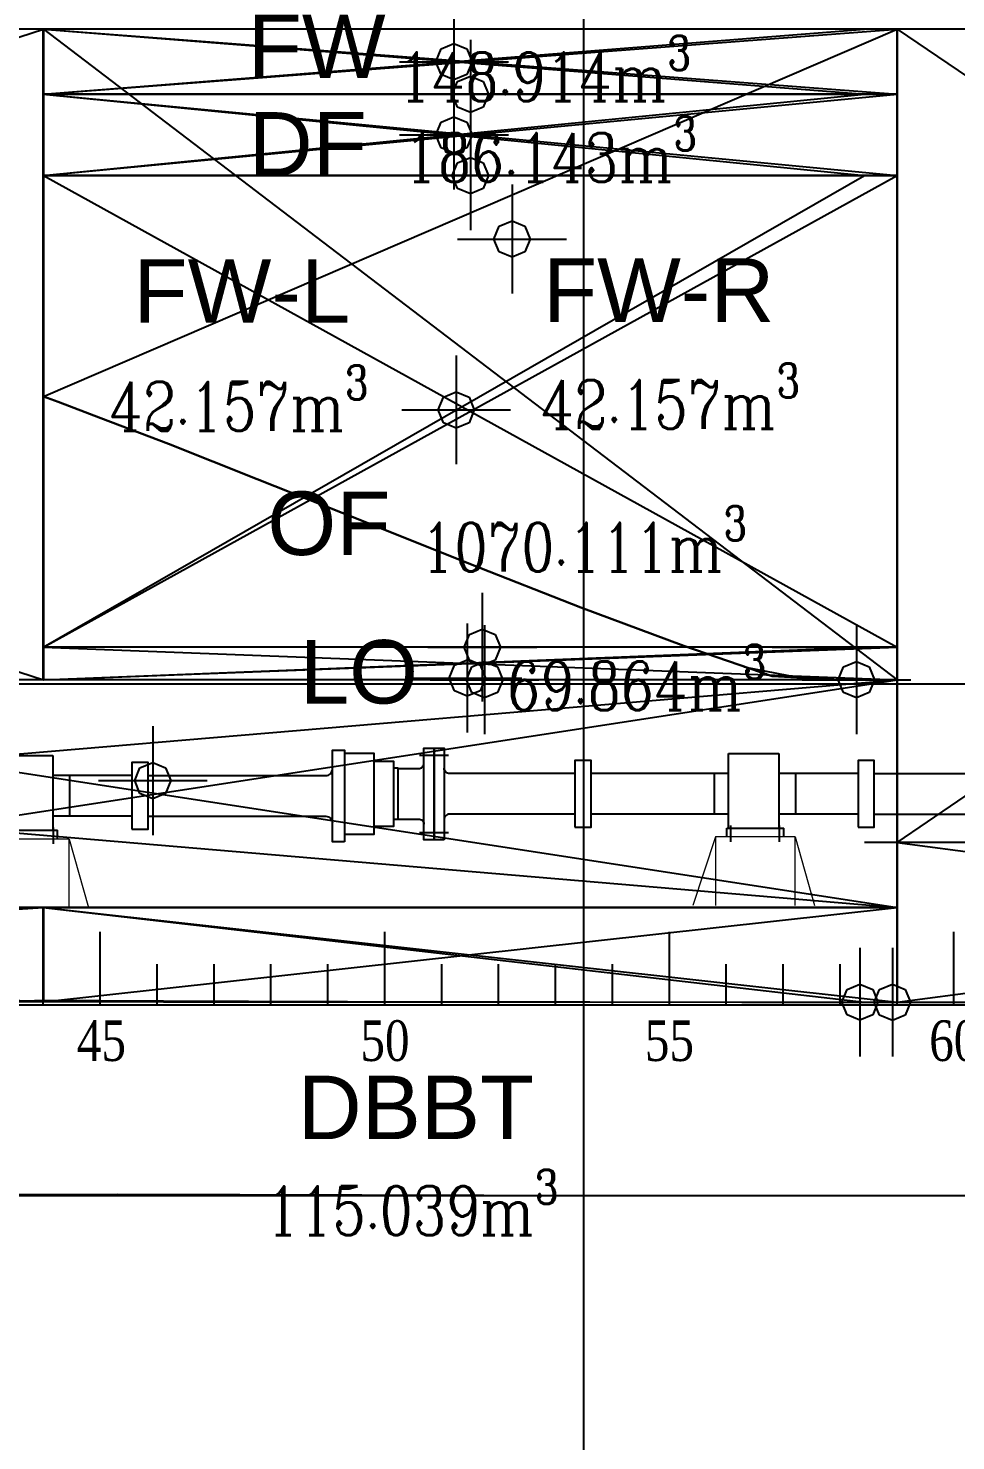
# Model space of a CAD drawing. Header units: millimetres. Extents: x -4 to 3776, y -4 to 4079.
# Drawn here: x 183.4 to 240.5, y 409.7 to 496.5 of the extents above; entities that cross this region are included whole.
import ezdxf
from ezdxf import colors
from ezdxf.entities.mleader import LeaderData, LeaderLine
from ezdxf.math import Vec2, Vec3

# ---------------------------------------------------------------- set-up
doc = ezdxf.new("R2010")
doc.units = ezdxf.units.MM
for name, pattern in [('ACAD_ISO04W100', [30, 24, -3, 0, -3]), ('CENTER1', [2.6, 2, -0.2, 0.2, -0.2]), ('LONG_CENTER', [3.45, 3, -0.15, 0.15, -0.15])]:
    doc.linetypes.add(name, pattern=pattern)
for name, color, linetype in [('BK_kedu', 255, 'Continuous'), ('DB4', 7, 'Continuous'), ('DBBT', 7, 'Continuous'), ('DF', 7, 'Continuous'), ('EDGE', 7, 'Continuous'), ('ER', 7, 'Continuous'), ('ERDB', 7, 'Continuous'), ('FW', 7, 'Continuous'), ('FW-L', 7, 'Continuous'), ('FW-R', 7, 'Continuous'), ('HOLD4', 7, 'Continuous'), ('LO', 7, 'Continuous'), ('OF', 7, 'Continuous'), ('PDF_0', 7, 'Continuous'), ('ROTATEDREFERENCEFRAME', 7, 'Continuous'), ('SHAFTTUNNEL', 7, 'Continuous'), ('SHAFTTUNNEL-L', 7, 'Continuous'), ('SHAFTTUNNEL-R', 7, 'Continuous'), ('船上物品', 7, 'Continuous')]:
    doc.layers.add(name, color=color, linetype=linetype)
doc.layers.add('Sheet$GRID', color=254, linetype='Continuous', true_color=0xbebebe)
doc.layers.add('刻度', color=3, linetype='ACAD_ISO04W100', lineweight=13)
doc.styles.add('ROMANC', font='ROMANC.shx', dxfattribs={"width": 0.8, "bigfont": 'HZDX.shx'})
doc.styles.get("Standard").update_dxf_attribs({"font": 'arial.ttf'})

# ---------------------------------------------------------------- blocks, each defined once
blk = doc.blocks.new('BK_0.7')
at = {"color": 4, "lineweight": 25}
for p, q in [((0, 0), (0, 4.414)), ((17.5, 0), (17.5, 4.5)), ((3.5, 0), (3.5, 2.5)), ((7, 0), (7, 2.5)), ((10.5, 0), (10.5, 2.511)), ((14, 0), (14, 2.5)), ((0, 0), (3.5, 0)), ((3.5, 0), (7, 0)), ((7, 0), (10.5, 0)), ((10.5, 0), (14, 0)), ((14, 0), (17.5, 0))]:
    blk.add_line(p, q, dxfattribs=at)
blk = doc.blocks.new('*U319')
at = {"layer": '刻度', "color": 4, "lineweight": 25}
blk.add_blockref('BK_0.7', (-8.75, -2.25), dxfattribs=at)
blk = doc.blocks.new('*U320')
at = {"layer": '刻度', "color": 0, "linetype": 'ByBlock', "lineweight": -2, "transparency": 16777216}
for p in [(70, 0), (87.5, 0), (105, 0), (122.5, 0), (140, 0)]:
    blk.add_blockref('*U319', p, dxfattribs=at)

msp = doc.modelspace()

# ---------------------------------------------------------------- linework, layer by layer
at = {"layer": 'DB4', "color": 4}
for p, q in [((88.747, 436.625), (184.372, 442.46)), ((88.747, 442.46), (184.372, 436.644)), ((90.638, 436.626), (184.388, 442.46)), ((90.638, 442.46), (184.388, 436.644))]:
    msp.add_line(p, q, dxfattribs=at)
for points in [[(184.372, 442.46), (182.2, 442.46), (175.831, 442.46), (165.7, 442.46), (152.497, 442.46), (137.122, 442.46), (120.622, 442.46), (104.123, 442.46), (88.747, 442.46), (75.544, 442.46), (65.413, 442.46), (59.045, 442.46), (56.872, 442.46)], [(184.372, 442.46), (182.2, 442.46), (175.831, 442.46), (165.7, 442.46), (152.497, 442.46), (137.122, 442.46), (120.622, 442.46), (104.123, 442.46), (88.747, 442.46), (75.544, 442.46), (65.413, 442.46), (59.045, 442.46), (56.872, 442.46)], [(184.388, 442.46), (182.258, 442.46), (176.014, 442.46), (166.082, 442.46), (153.138, 442.46), (138.064, 442.46), (121.888, 442.46), (105.711, 442.46), (90.638, 442.46), (77.693, 442.46), (67.761, 442.46), (61.517, 442.46), (59.388, 442.46)], [(184.388, 442.46), (182.258, 442.46), (176.014, 442.46), (166.082, 442.46), (153.138, 442.46), (138.064, 442.46), (121.888, 442.46), (105.711, 442.46), (90.638, 442.46), (77.693, 442.46), (67.761, 442.46), (61.517, 442.46), (59.388, 442.46)], [(184.372, 436.725), (184.372, 436.952), (184.372, 437.388), (184.372, 438.064), (184.372, 438.971), (184.372, 440.095), (184.372, 441.427), (184.372, 442.46), (184.372, 442.46), (184.372, 442.46), (184.372, 441.427), (184.372, 440.095), (184.372, 438.971), (184.372, 438.064), (184.372, 437.388), (184.372, 436.952), (184.372, 436.725), (184.372, 436.644), (184.372, 436.646), (184.372, 436.666), (184.372, 436.646), (184.372, 436.644), (184.372, 436.725)], [(184.388, 436.725), (184.388, 436.952), (184.388, 437.388), (184.388, 438.064), (184.388, 438.971), (184.388, 440.095), (184.388, 441.427), (184.388, 442.46), (184.388, 442.46), (184.388, 442.46), (184.388, 441.427), (184.388, 440.095), (184.388, 438.971), (184.388, 438.064), (184.388, 437.388), (184.388, 436.952), (184.388, 436.725), (184.388, 436.644), (184.388, 436.646), (184.388, 436.666), (184.388, 436.646), (184.388, 436.644), (184.388, 436.725)], [(184.372, 436.725), (182.2, 436.642), (175.831, 436.645), (165.7, 436.667), (152.497, 436.764)], [(184.372, 436.667), (182.2, 436.668), (175.831, 436.671), (165.7, 436.673), (152.497, 436.671)], [(184.388, 436.725), (182.258, 436.642), (176.014, 436.645), (166.082, 436.666), (153.138, 436.757)], [(184.388, 436.667), (182.258, 436.668), (176.014, 436.671), (166.082, 436.673), (153.138, 436.672)], [(184.388, 436.667), (182.258, 436.668), (176.014, 436.671), (166.082, 436.673), (153.138, 436.672)], [(184.372, 436.667), (182.2, 436.668), (175.831, 436.671), (165.7, 436.673)], [(184.372, 436.666), (184.372, 436.667), (184.372, 436.667), (184.372, 436.667), (184.372, 436.666)], [(184.388, 436.666), (184.388, 436.667), (184.388, 436.667), (184.388, 436.667), (184.388, 436.666)]]:
    msp.add_lwpolyline(points, dxfattribs=at)
at = {"layer": 'DBBT', "color": 4}
for p, q in [((184.372, 442.46), (234.872, 436.631)), ((184.388, 436.644), (236.888, 442.46)), ((184.388, 442.46), (236.888, 436.63)), ((234.586, 439.979), (234.586, 433.284)), ((236.589, 439.977), (236.589, 433.283)), ((233.47, 436.631), (233.797, 437.42)), ((233.797, 437.42), (234.586, 437.747)), ((234.586, 437.747), (235.375, 437.42)), ((235.375, 437.42), (235.701, 436.631)), ((235.474, 436.63), (235.8, 437.419)), ((235.8, 437.419), (236.589, 437.746)), ((236.589, 437.746), (237.378, 437.419)), ((237.378, 437.419), (237.705, 436.63)), ((231.238, 436.631), (237.933, 436.631)), ((233.242, 436.63), (239.937, 436.63)), ((233.797, 435.843), (233.47, 436.631)), ((235.701, 436.631), (235.375, 435.843)), ((235.8, 435.841), (235.474, 436.63)), ((237.705, 436.63), (237.378, 435.841)), ((234.586, 435.516), (233.797, 435.843)), ((235.375, 435.843), (234.586, 435.516)), ((236.589, 435.514), (235.8, 435.841)), ((237.378, 435.841), (236.589, 435.514))]:
    msp.add_line(p, q, dxfattribs=at)
for points in [[(196.997, 442.46), (191.768, 442.46), (187.755, 442.46), (185.233, 442.46), (184.372, 442.46)], [(196.997, 442.46), (191.768, 442.46), (187.755, 442.46), (185.233, 442.46), (184.372, 442.46)], [(184.372, 436.725), (184.372, 436.952), (184.372, 437.388), (184.372, 438.064), (184.372, 438.971), (184.372, 440.095), (184.372, 441.427), (184.372, 442.46), (184.372, 442.46), (184.372, 442.46), (184.372, 441.427), (184.372, 440.095), (184.372, 438.971), (184.372, 438.064), (184.372, 437.388), (184.372, 436.952), (184.372, 436.725), (184.372, 436.644), (184.372, 436.646), (184.372, 436.666), (184.372, 436.646), (184.372, 436.644), (184.372, 436.725)], [(236.888, 442.46), (235.993, 442.46), (233.371, 442.46), (229.199, 442.46), (223.763, 442.46), (217.432, 442.46), (210.638, 442.46), (203.844, 442.46), (197.513, 442.46), (192.076, 442.46), (187.904, 442.46), (185.282, 442.46), (184.388, 442.46)], [(236.888, 442.46), (235.993, 442.46), (233.371, 442.46), (229.199, 442.46), (223.763, 442.46), (217.432, 442.46), (210.638, 442.46), (203.844, 442.46), (197.513, 442.46), (192.076, 442.46), (187.904, 442.46), (185.282, 442.46), (184.388, 442.46)], [(184.388, 436.725), (184.388, 436.952), (184.388, 437.388), (184.388, 438.064), (184.388, 438.971), (184.388, 440.095), (184.388, 441.427), (184.388, 442.46), (184.388, 442.46), (184.388, 442.46), (184.388, 441.427), (184.388, 440.095), (184.388, 438.971), (184.388, 438.064), (184.388, 437.388), (184.388, 436.952), (184.388, 436.725), (184.388, 436.644), (184.388, 436.646), (184.388, 436.666), (184.388, 436.646), (184.388, 436.644), (184.388, 436.725)], [(234.872, 442.46), (234.012, 442.46), (231.489, 442.46), (227.477, 442.46), (222.247, 442.46), (216.158, 442.46), (209.622, 442.46), (203.087, 442.46)], [(234.872, 442.46), (234.012, 442.46), (231.489, 442.46), (227.477, 442.46), (222.247, 442.46), (216.158, 442.46), (209.622, 442.46), (203.087, 442.46)], [(196.997, 436.679), (191.768, 436.691), (187.755, 436.707), (185.233, 436.72), (184.372, 436.725)], [(184.372, 436.667), (185.233, 436.666), (187.755, 436.665), (191.768, 436.662), (196.997, 436.659), (203.087, 436.654), (196.997, 436.659), (191.768, 436.662), (187.755, 436.665), (185.233, 436.666), (184.372, 436.667)], [(184.372, 436.666), (184.372, 436.667), (184.372, 436.667), (184.372, 436.667), (184.372, 436.666)], [(187.904, 436.706), (185.282, 436.72), (184.388, 436.725)], [(187.904, 436.665), (185.282, 436.666), (184.388, 436.667)], [(187.904, 436.665), (185.282, 436.666), (184.388, 436.667)], [(184.388, 436.666), (184.388, 436.667), (184.388, 436.667), (184.388, 436.667), (184.388, 436.666)], [(197.513, 436.659), (192.076, 436.662)], [(197.513, 436.658), (192.076, 436.662)], [(197.513, 436.658), (192.076, 436.662)]]:
    msp.add_lwpolyline(points, dxfattribs=at)
at = {"layer": 'DF', "color": 4}
for p, q in [((209.622, 493.307), (209.622, 486.612)), ((184.372, 487.46), (234.872, 492.46)), ((184.372, 492.46), (234.872, 487.46)), ((184.388, 487.46), (236.888, 492.46)), ((184.388, 492.46), (236.888, 487.46)), ((208.833, 490.749), (209.622, 491.075)), ((209.622, 491.075), (210.411, 490.749)), ((210.638, 490.807), (210.638, 484.112)), ((206.275, 489.96), (212.97, 489.96)), ((208.507, 489.96), (208.833, 490.749)), ((208.833, 489.171), (208.507, 489.96)), ((210.411, 490.749), (210.738, 489.96)), ((210.738, 489.96), (210.411, 489.171)), ((209.622, 488.844), (208.833, 489.171)), ((210.411, 489.171), (209.622, 488.844)), ((209.522, 487.46), (209.849, 488.249)), ((209.849, 488.249), (210.638, 488.575)), ((210.638, 488.575), (211.427, 488.249)), ((211.427, 488.249), (211.753, 487.46)), ((207.29, 487.46), (213.985, 487.46)), ((209.849, 486.671), (209.522, 487.46)), ((211.753, 487.46), (211.427, 486.671)), ((210.638, 486.344), (209.849, 486.671)), ((211.427, 486.671), (210.638, 486.344))]:
    msp.add_line(p, q, dxfattribs=at)
for points in [[(234.872, 492.46), (234.012, 492.46), (231.489, 492.46), (227.477, 492.46), (222.247, 492.46), (216.158, 492.46), (209.622, 492.46), (203.087, 492.46), (196.997, 492.46), (191.768, 492.46), (187.755, 492.46), (185.233, 492.46), (184.372, 492.46)], [(234.872, 492.46), (234.012, 492.46), (231.489, 492.46), (227.477, 492.46), (222.247, 492.46), (216.158, 492.46), (209.622, 492.46), (203.087, 492.46), (196.997, 492.46), (191.768, 492.46), (187.755, 492.46), (185.233, 492.46), (184.372, 492.46)], [(184.372, 487.46), (184.372, 492.46), (184.372, 492.46), (184.372, 492.46), (184.372, 487.46), (184.372, 487.46), (184.372, 487.46)], [(236.888, 492.46), (235.993, 492.46), (233.371, 492.46), (229.199, 492.46), (223.763, 492.46), (217.432, 492.46), (210.638, 492.46), (203.844, 492.46), (197.513, 492.46), (192.076, 492.46), (187.904, 492.46), (185.282, 492.46), (184.388, 492.46)], [(236.888, 492.46), (235.993, 492.46), (233.371, 492.46), (229.199, 492.46), (223.763, 492.46), (217.432, 492.46), (210.638, 492.46), (203.844, 492.46), (197.513, 492.46), (192.076, 492.46), (187.904, 492.46), (185.282, 492.46), (184.388, 492.46)], [(184.388, 487.46), (184.388, 492.46), (184.388, 492.46), (184.388, 492.46), (184.388, 487.46), (184.388, 487.46), (184.388, 487.46)], [(236.888, 487.46), (236.888, 492.46), (236.888, 492.46), (236.888, 492.46), (236.888, 487.46), (236.888, 487.46), (236.888, 487.46)], [(234.872, 487.46), (234.012, 487.46), (231.489, 487.46), (227.477, 487.46), (222.247, 487.46), (216.158, 487.46), (209.622, 487.46), (203.087, 487.46), (196.997, 487.46), (191.768, 487.46), (187.755, 487.46), (185.233, 487.46), (184.372, 487.46)], [(234.872, 487.46), (234.012, 487.46), (231.489, 487.46), (227.477, 487.46), (222.247, 487.46), (216.158, 487.46), (209.622, 487.46), (203.087, 487.46), (196.997, 487.46), (191.768, 487.46), (187.755, 487.46), (185.233, 487.46), (184.372, 487.46)], [(184.388, 487.46), (185.282, 487.46), (187.904, 487.46), (192.076, 487.46), (197.513, 487.46), (203.844, 487.46), (210.638, 487.46), (217.432, 487.46), (223.763, 487.46), (229.199, 487.46), (233.371, 487.46), (235.993, 487.46), (236.888, 487.46)], [(236.888, 487.46), (235.993, 487.46), (233.371, 487.46), (229.199, 487.46), (223.763, 487.46), (217.432, 487.46), (210.638, 487.46), (203.844, 487.46), (197.513, 487.46), (192.076, 487.46), (187.904, 487.46), (185.282, 487.46), (184.388, 487.46)]]:
    msp.add_lwpolyline(points, dxfattribs=at)
at = {"layer": 'EDGE', "color": 29}
for points in [[(81.764, 436.624), (89.43, 436.625), (97.368, 436.627), (105.349, 436.63), (113.144, 436.634), (120.533, 436.64), (127.499, 436.648), (134.245, 436.655), (140.987, 436.663), (147.941, 436.669), (155.321, 436.673), (163.289, 436.674), (171.781, 436.672), (180.676, 436.669), (189.854, 436.664), (199.193, 436.657), (208.576, 436.65), (217.955, 436.643), (227.337, 436.637), (236.726, 436.63), (246.128, 436.625)], [(81.764, 436.624), (89.43, 436.625), (97.368, 436.627), (105.349, 436.63), (113.144, 436.634), (120.533, 436.64), (127.499, 436.648), (134.245, 436.655), (140.987, 436.663), (147.941, 436.669), (155.321, 436.673), (163.289, 436.674), (171.781, 436.672), (180.676, 436.669), (189.854, 436.664), (199.193, 436.657), (208.576, 436.65), (217.955, 436.643), (227.337, 436.637), (236.726, 436.63), (246.128, 436.625)], [(81.779, 436.624), (89.445, 436.625), (97.383, 436.627), (105.364, 436.63), (113.159, 436.634), (120.549, 436.64), (127.514, 436.648), (134.26, 436.655), (141.002, 436.663), (147.956, 436.669), (155.336, 436.673), (163.304, 436.674), (171.796, 436.672), (180.692, 436.669), (189.869, 436.664), (199.208, 436.657), (208.591, 436.65), (217.971, 436.643), (227.352, 436.637), (236.741, 436.63), (246.144, 436.625)], [(81.779, 436.624), (89.445, 436.625), (97.383, 436.627), (105.364, 436.63), (113.159, 436.634), (120.549, 436.64), (127.514, 436.648), (134.26, 436.655), (141.002, 436.663), (147.956, 436.669), (155.336, 436.673), (163.304, 436.674), (171.796, 436.672), (180.692, 436.669), (189.869, 436.664), (199.208, 436.657), (208.591, 436.65), (217.971, 436.643), (227.352, 436.637), (236.741, 436.63), (246.144, 436.625)], [(71.213, 424.739), (85.901, 424.739), (100.59, 424.739), (115.278, 424.739), (129.967, 424.739), (144.655, 424.751), (159.344, 424.766), (174.033, 424.792), (188.954, 424.826), (211.458, 424.762), (235.769, 424.74), (260.101, 424.739), (284.433, 424.739), (309.599, 424.739), (363.042, 424.739), (429.14, 424.739), (490.228, 424.739)], [(71.213, 424.739), (85.901, 424.739), (100.59, 424.739), (115.278, 424.739), (129.967, 424.739), (144.655, 424.751), (159.344, 424.766), (174.033, 424.792), (188.954, 424.826), (211.458, 424.762), (235.769, 424.74), (260.101, 424.739), (284.433, 424.739), (309.599, 424.739), (363.042, 424.739), (429.14, 424.739), (490.228, 424.739)]]:
    msp.add_lwpolyline(points, dxfattribs=at)
at = {"layer": 'ER', "color": 51}
for p, q in [((236.888, 446.46), (310.388, 496.46)), ((236.888, 496.46), (310.388, 446.46))]:
    msp.add_line(p, q, dxfattribs=at)
for points in [[(308.372, 496.46), (307.12, 496.46), (303.449, 496.46), (297.609, 496.46), (289.997, 496.46), (281.134, 496.46), (271.622, 496.46), (262.111, 496.46), (253.247, 496.46), (245.636, 496.46), (239.796, 496.46), (236.125, 496.46), (234.872, 496.46)], [(308.372, 496.46), (307.12, 496.46), (303.449, 496.46), (297.609, 496.46), (289.997, 496.46), (281.134, 496.46), (271.622, 496.46), (262.111, 496.46), (253.247, 496.46), (245.636, 496.46), (239.796, 496.46), (236.125, 496.46), (234.872, 496.46)], [(310.388, 496.46), (309.135, 496.46), (305.464, 496.46), (299.624, 496.46), (292.013, 496.46), (283.149, 496.46), (273.638, 496.46), (264.126, 496.46), (255.263, 496.46), (247.651, 496.46), (241.811, 496.46), (238.14, 496.46), (236.888, 496.46)], [(310.388, 496.46), (309.135, 496.46), (305.464, 496.46), (299.624, 496.46), (292.013, 496.46), (283.149, 496.46), (273.638, 496.46), (264.126, 496.46), (255.263, 496.46), (247.651, 496.46), (241.811, 496.46), (238.14, 496.46), (236.888, 496.46)], [(236.888, 492.1), (236.888, 496.46), (236.888, 496.46), (236.888, 496.46), (236.888, 492.1), (236.888, 490.58), (236.888, 487.527), (236.888, 484.477), (236.888, 481.43), (236.888, 478.387), (236.888, 475.346), (236.888, 472.308), (236.888, 469.27), (236.888, 466.234), (236.888, 463.215), (236.888, 460.231), (236.888, 457.303), (236.888, 454.448), (236.888, 451.695), (236.888, 449.089), (236.888, 446.674), (236.888, 446.46), (236.888, 446.46), (236.888, 446.46), (236.888, 446.674), (236.888, 449.089), (236.888, 451.695), (236.888, 454.448), (236.888, 457.303), (236.888, 460.231), (236.888, 463.215), (236.888, 466.234), (236.888, 469.27), (236.888, 472.308), (236.888, 475.346), (236.888, 478.387), (236.888, 481.43), (236.888, 484.477), (236.888, 487.527), (236.888, 490.58), (236.888, 492.1)], [(310.388, 446.46), (309.135, 446.46), (305.464, 446.46), (299.624, 446.46), (292.013, 446.46), (283.149, 446.46), (273.638, 446.46), (264.126, 446.46), (255.263, 446.46), (247.651, 446.46), (241.811, 446.46), (238.14, 446.46), (236.888, 446.46)], [(310.388, 446.46), (309.135, 446.46), (305.464, 446.46), (299.624, 446.46), (292.013, 446.46), (283.149, 446.46), (273.638, 446.46), (264.126, 446.46), (255.263, 446.46), (247.651, 446.46), (241.811, 446.46), (238.14, 446.46), (236.888, 446.46)]]:
    msp.add_lwpolyline(points, dxfattribs=at)
at = {"layer": 'ERDB', "color": 4}
for p, q in [((236.888, 436.63), (310.388, 446.46)), ((236.888, 446.46), (310.388, 436.623))]:
    msp.add_line(p, q, dxfattribs=at)
for points in [[(308.372, 446.46), (307.12, 446.46), (303.449, 446.46), (297.609, 446.46), (289.997, 446.46), (281.134, 446.46), (271.622, 446.46), (262.111, 446.46), (253.247, 446.46), (245.636, 446.46), (239.796, 446.46), (236.125, 446.46), (234.872, 446.46)], [(308.372, 446.46), (307.12, 446.46), (303.449, 446.46), (297.609, 446.46), (289.997, 446.46), (281.134, 446.46), (271.622, 446.46), (262.111, 446.46), (253.247, 446.46), (245.636, 446.46), (239.796, 446.46), (236.125, 446.46), (234.872, 446.46)], [(310.388, 446.46), (309.135, 446.46), (305.464, 446.46), (299.624, 446.46), (292.013, 446.46), (283.149, 446.46), (273.638, 446.46), (264.126, 446.46), (255.263, 446.46), (247.651, 446.46), (241.811, 446.46), (238.14, 446.46), (236.888, 446.46)], [(310.388, 446.46), (309.135, 446.46), (305.464, 446.46), (299.624, 446.46), (292.013, 446.46), (283.149, 446.46), (273.638, 446.46), (264.126, 446.46), (255.263, 446.46), (247.651, 446.46), (241.811, 446.46), (238.14, 446.46), (236.888, 446.46)], [(236.888, 444.496), (236.888, 446.46), (236.888, 446.46), (236.888, 446.46), (236.888, 444.496), (236.888, 442.597), (236.888, 440.989), (236.888, 439.668), (236.888, 438.628), (236.888, 437.864), (236.888, 437.357), (236.888, 437.054), (236.888, 436.895), (236.888, 436.822), (236.888, 436.777), (236.888, 436.734), (236.888, 436.694), (236.888, 436.659), (236.888, 436.63), (236.888, 436.63), (236.888, 436.63), (236.888, 436.659), (236.888, 436.694), (236.888, 436.734), (236.888, 436.777), (236.888, 436.822), (236.888, 436.895), (236.888, 437.054), (236.888, 437.357), (236.888, 437.864), (236.888, 438.628), (236.888, 439.668), (236.888, 440.989), (236.888, 442.597), (236.888, 444.496)]]:
    msp.add_lwpolyline(points, dxfattribs=at)
at = {"layer": 'FW', "color": 4}
for p, q in [((209.622, 497.807), (209.622, 491.112)), ((184.372, 492.46), (234.872, 496.46)), ((184.372, 496.46), (234.872, 492.46)), ((184.388, 492.46), (236.888, 496.46)), ((184.388, 496.46), (236.888, 492.46)), ((208.507, 494.46), (208.833, 495.249)), ((208.833, 495.249), (209.622, 495.575)), ((209.622, 495.575), (210.411, 495.249)), ((210.411, 495.249), (210.738, 494.46)), ((210.638, 495.807), (210.638, 489.112)), ((206.275, 494.46), (212.97, 494.46)), ((208.833, 493.671), (208.507, 494.46)), ((210.738, 494.46), (210.411, 493.671)), ((209.622, 493.344), (208.833, 493.671)), ((210.411, 493.671), (209.622, 493.344)), ((209.849, 493.249), (210.638, 493.575)), ((210.638, 493.575), (211.427, 493.249)), ((209.522, 492.46), (209.849, 493.249)), ((211.427, 493.249), (211.753, 492.46)), ((207.29, 492.46), (213.985, 492.46)), ((209.849, 491.671), (209.522, 492.46)), ((210.638, 491.344), (209.849, 491.671)), ((211.427, 491.671), (210.638, 491.344)), ((211.753, 492.46), (211.427, 491.671))]:
    msp.add_line(p, q, dxfattribs=at)
for points in [[(234.872, 496.46), (234.012, 496.46), (231.489, 496.46), (227.477, 496.46), (222.247, 496.46), (216.158, 496.46), (209.622, 496.46), (203.087, 496.46), (196.997, 496.46), (191.768, 496.46), (187.755, 496.46), (185.233, 496.46), (184.372, 496.46)], [(234.872, 496.46), (234.012, 496.46), (231.489, 496.46), (227.477, 496.46), (222.247, 496.46), (216.158, 496.46), (209.622, 496.46), (203.087, 496.46), (196.997, 496.46), (191.768, 496.46), (187.755, 496.46), (185.233, 496.46), (184.372, 496.46)], [(184.372, 492.46), (184.372, 496.46), (184.372, 496.46), (184.372, 496.46), (184.372, 492.46), (184.372, 492.46), (184.372, 492.46)], [(236.888, 496.46), (235.993, 496.46), (233.371, 496.46), (229.199, 496.46), (223.763, 496.46), (217.432, 496.46), (210.638, 496.46), (203.844, 496.46), (197.513, 496.46), (192.076, 496.46), (187.904, 496.46), (185.282, 496.46), (184.388, 496.46)], [(236.888, 496.46), (235.993, 496.46), (233.371, 496.46), (229.199, 496.46), (223.763, 496.46), (217.432, 496.46), (210.638, 496.46), (203.844, 496.46), (197.513, 496.46), (192.076, 496.46), (187.904, 496.46), (185.282, 496.46), (184.388, 496.46)], [(184.388, 492.46), (184.388, 496.46), (184.388, 496.46), (184.388, 496.46), (184.388, 492.46), (184.388, 492.46), (184.388, 492.46)], [(236.888, 492.46), (236.888, 496.46), (236.888, 496.46), (236.888, 496.46), (236.888, 492.46), (236.888, 492.46), (236.888, 492.46)], [(234.872, 492.46), (234.012, 492.46), (231.489, 492.46), (227.477, 492.46), (222.247, 492.46), (216.158, 492.46), (209.622, 492.46), (203.087, 492.46), (196.997, 492.46), (191.768, 492.46), (187.755, 492.46), (185.233, 492.46), (184.372, 492.46)], [(234.872, 492.46), (234.012, 492.46), (231.489, 492.46), (227.477, 492.46), (222.247, 492.46), (216.158, 492.46), (209.622, 492.46), (203.087, 492.46), (196.997, 492.46), (191.768, 492.46), (187.755, 492.46), (185.233, 492.46), (184.372, 492.46)], [(184.388, 492.46), (185.282, 492.46), (187.904, 492.46), (192.076, 492.46), (197.513, 492.46), (203.844, 492.46), (210.638, 492.46), (217.432, 492.46), (223.763, 492.46), (229.199, 492.46), (233.371, 492.46), (235.993, 492.46), (236.888, 492.46)], [(236.888, 492.46), (235.993, 492.46), (233.371, 492.46), (229.199, 492.46), (223.763, 492.46), (217.432, 492.46), (210.638, 492.46), (203.844, 492.46), (197.513, 492.46), (192.076, 492.46), (187.904, 492.46), (185.282, 492.46), (184.388, 492.46)]]:
    msp.add_lwpolyline(points, dxfattribs=at)
at = {"layer": 'FW-L', "color": 4}
for p, q in [((184.388, 473.88), (236.888, 496.46)), ((184.388, 496.46), (236.888, 456.46)), ((213.196, 486.904), (213.196, 480.21)), ((212.08, 483.557), (212.407, 484.346)), ((212.407, 484.346), (213.196, 484.673)), ((213.196, 484.673), (213.985, 484.346)), ((213.985, 484.346), (214.311, 483.557)), ((209.848, 483.557), (216.543, 483.557)), ((212.407, 482.768), (212.08, 483.557)), ((214.311, 483.557), (213.985, 482.768)), ((213.196, 482.441), (212.407, 482.768)), ((213.985, 482.768), (213.196, 482.441)), ((234.376, 459.807), (234.376, 453.112)), ((233.26, 456.46), (233.587, 457.249)), ((233.587, 457.249), (234.376, 457.575)), ((234.376, 457.575), (235.165, 457.249)), ((235.165, 457.249), (235.492, 456.46)), ((231.029, 456.46), (237.723, 456.46)), ((233.587, 455.671), (233.26, 456.46)), ((235.492, 456.46), (235.165, 455.671)), ((234.376, 455.344), (233.587, 455.671)), ((235.165, 455.671), (234.376, 455.344))]:
    msp.add_line(p, q, dxfattribs=at)
for points in [[(234.872, 496.46), (234.012, 496.46), (231.489, 496.46), (227.477, 496.46), (222.247, 496.46), (216.158, 496.46), (209.622, 496.46), (203.087, 496.46), (196.997, 496.46), (191.768, 496.46), (187.755, 496.46), (185.233, 496.46), (184.372, 496.46)], [(234.872, 496.46), (234.012, 496.46), (231.489, 496.46), (227.477, 496.46), (222.247, 496.46), (216.158, 496.46), (209.622, 496.46), (203.087, 496.46), (196.997, 496.46), (191.768, 496.46), (187.755, 496.46), (185.233, 496.46), (184.372, 496.46)], [(184.372, 473.88), (184.372, 496.46), (184.372, 496.46), (184.372, 493.86), (184.372, 491.1), (184.372, 488.342), (184.372, 485.596), (184.372, 482.87), (184.372, 480.168), (184.372, 477.49), (184.372, 474.834), (184.372, 473.88)], [(236.888, 496.46), (235.993, 496.46), (233.371, 496.46), (229.199, 496.46), (223.763, 496.46), (217.432, 496.46), (210.638, 496.46), (203.844, 496.46), (197.513, 496.46), (192.076, 496.46), (187.904, 496.46), (185.282, 496.46), (184.388, 496.46)], [(236.888, 496.46), (235.993, 496.46), (233.371, 496.46), (229.199, 496.46), (223.763, 496.46), (217.432, 496.46), (210.638, 496.46), (203.844, 496.46), (197.513, 496.46), (192.076, 496.46), (187.904, 496.46), (185.282, 496.46), (184.388, 496.46)], [(184.388, 473.88), (184.388, 496.46), (184.388, 496.46), (184.388, 493.86), (184.388, 491.1), (184.388, 488.342), (184.388, 485.596), (184.388, 482.87), (184.388, 480.168), (184.388, 477.49), (184.388, 474.834), (184.388, 473.88)], [(236.888, 456.46), (236.888, 496.46), (236.888, 496.46), (236.888, 492.1), (236.888, 490.58), (236.888, 487.527), (236.888, 484.477), (236.888, 481.43), (236.888, 478.387), (236.888, 475.346), (236.888, 472.308), (236.888, 469.27), (236.888, 466.234), (236.888, 463.215), (236.888, 460.231), (236.888, 457.303), (236.888, 456.46), (236.888, 456.46)], [(184.388, 473.88), (185.282, 473.554), (187.904, 472.553), (192.076, 470.962), (197.513, 468.794), (203.844, 466.297), (210.638, 463.573), (217.432, 460.896), (223.763, 458.541), (229.199, 456.686), (233.371, 456.46), (235.993, 456.46), (236.888, 456.46)], [(234.872, 456.46), (234.012, 456.46), (231.489, 456.46)], [(236.888, 456.46), (235.993, 456.46), (233.371, 456.46)]]:
    msp.add_lwpolyline(points, dxfattribs=at)
at = {"layer": 'FW-R', "color": 4}
for p, q in [((184.388, 473.88), (236.888, 496.46)), ((184.388, 496.46), (236.888, 456.46)), ((213.196, 486.904), (213.196, 480.21)), ((212.08, 483.557), (212.407, 484.346)), ((212.407, 484.346), (213.196, 484.673)), ((213.196, 484.673), (213.985, 484.346)), ((213.985, 484.346), (214.311, 483.557)), ((209.848, 483.557), (216.543, 483.557)), ((212.407, 482.768), (212.08, 483.557)), ((214.311, 483.557), (213.985, 482.768)), ((213.196, 482.441), (212.407, 482.768)), ((213.985, 482.768), (213.196, 482.441)), ((234.376, 459.807), (234.376, 453.112)), ((233.26, 456.46), (233.587, 457.249)), ((233.587, 457.249), (234.376, 457.575)), ((234.376, 457.575), (235.165, 457.249)), ((235.165, 457.249), (235.492, 456.46)), ((231.029, 456.46), (237.723, 456.46)), ((233.587, 455.671), (233.26, 456.46)), ((235.492, 456.46), (235.165, 455.671)), ((234.376, 455.344), (233.587, 455.671)), ((235.165, 455.671), (234.376, 455.344))]:
    msp.add_line(p, q, dxfattribs=at)
for points in [[(234.872, 496.46), (234.012, 496.46), (231.489, 496.46), (227.477, 496.46), (222.247, 496.46), (216.158, 496.46), (209.622, 496.46), (203.087, 496.46), (196.997, 496.46), (191.768, 496.46), (187.755, 496.46), (185.233, 496.46), (184.372, 496.46)], [(234.872, 496.46), (234.012, 496.46), (231.489, 496.46), (227.477, 496.46), (222.247, 496.46), (216.158, 496.46), (209.622, 496.46), (203.087, 496.46), (196.997, 496.46), (191.768, 496.46), (187.755, 496.46), (185.233, 496.46), (184.372, 496.46)], [(184.372, 493.86), (184.372, 496.46), (184.372, 496.46), (184.372, 473.88), (184.372, 474.834), (184.372, 477.49), (184.372, 480.168), (184.372, 482.87), (184.372, 485.596), (184.372, 488.342), (184.372, 491.1), (184.372, 493.86)], [(236.888, 496.46), (235.993, 496.46), (233.371, 496.46), (229.199, 496.46), (223.763, 496.46), (217.432, 496.46), (210.638, 496.46), (203.844, 496.46), (197.513, 496.46), (192.076, 496.46), (187.904, 496.46), (185.282, 496.46), (184.388, 496.46)], [(236.888, 496.46), (235.993, 496.46), (233.371, 496.46), (229.199, 496.46), (223.763, 496.46), (217.432, 496.46), (210.638, 496.46), (203.844, 496.46), (197.513, 496.46), (192.076, 496.46), (187.904, 496.46), (185.282, 496.46), (184.388, 496.46)], [(184.388, 493.86), (184.388, 496.46), (184.388, 496.46), (184.388, 473.88), (184.388, 474.834), (184.388, 477.49), (184.388, 480.168), (184.388, 482.87), (184.388, 485.596), (184.388, 488.342), (184.388, 491.1), (184.388, 493.86)], [(236.888, 492.1), (236.888, 496.46), (236.888, 496.46), (236.888, 456.46), (236.888, 456.46), (236.888, 457.303), (236.888, 460.231), (236.888, 463.215), (236.888, 466.234), (236.888, 469.27), (236.888, 472.308), (236.888, 475.346), (236.888, 478.387), (236.888, 481.43), (236.888, 484.477), (236.888, 487.527), (236.888, 490.58), (236.888, 492.1)], [(236.888, 456.46), (235.993, 456.46), (233.371, 456.46), (229.199, 456.686), (223.763, 458.541), (217.432, 460.896), (210.638, 463.573), (203.844, 466.297), (197.513, 468.794), (192.076, 470.962), (187.904, 472.553), (185.282, 473.554), (184.388, 473.88)], [(234.872, 456.46), (234.012, 456.46), (231.489, 456.46), (227.477, 457.233)], [(236.888, 456.46), (235.993, 456.46), (233.371, 456.46), (229.199, 456.686)]]:
    msp.add_lwpolyline(points, dxfattribs=at)
at = {"layer": 'HOLD4', "color": 4}
for p, q in [((59.388, 456.46), (184.388, 496.46)), ((59.388, 496.46), (184.388, 456.46))]:
    msp.add_line(p, q, dxfattribs=at)
for points in [[(184.388, 496.46), (182.258, 496.46), (176.014, 496.46), (166.082, 496.46), (153.138, 496.46), (138.064, 496.46), (121.888, 496.46), (105.711, 496.46), (90.638, 496.46), (77.693, 496.46), (67.761, 496.46), (61.517, 496.46), (59.388, 496.46)], [(184.388, 496.46), (182.258, 496.46), (176.014, 496.46), (166.082, 496.46), (153.138, 496.46), (138.064, 496.46), (121.888, 496.46), (105.711, 496.46), (90.638, 496.46), (77.693, 496.46), (67.761, 496.46), (61.517, 496.46), (59.388, 496.46)], [(184.372, 496.46), (182.285, 496.46), (176.166, 496.46), (166.433, 496.46), (153.747, 496.46), (138.975, 496.46), (123.122, 496.46), (107.27, 496.46), (92.497, 496.46), (79.812, 496.46), (70.078, 496.46), (63.959, 496.46), (61.872, 496.46)], [(184.372, 496.46), (182.285, 496.46), (176.166, 496.46), (166.433, 496.46), (153.747, 496.46), (138.975, 496.46), (123.122, 496.46), (107.27, 496.46), (92.497, 496.46), (79.812, 496.46), (70.078, 496.46), (63.959, 496.46), (61.872, 496.46)], [(184.372, 493.86), (184.372, 496.46), (184.372, 496.46), (184.372, 496.46), (184.372, 493.86), (184.372, 491.1), (184.372, 488.342), (184.372, 485.596), (184.372, 482.87), (184.372, 480.168), (184.372, 477.49), (184.372, 474.834), (184.372, 472.2), (184.372, 469.587), (184.372, 467.004), (184.372, 464.46), (184.372, 461.968), (184.372, 459.536), (184.372, 457.173), (184.372, 456.46), (184.372, 456.46), (184.372, 456.46), (184.372, 457.173), (184.372, 459.536), (184.372, 461.968), (184.372, 464.46), (184.372, 467.004), (184.372, 469.587), (184.372, 472.2), (184.372, 474.834), (184.372, 477.49), (184.372, 480.168), (184.372, 482.87), (184.372, 485.596), (184.372, 488.342), (184.372, 491.1), (184.372, 493.86)], [(184.388, 493.86), (184.388, 496.46), (184.388, 496.46), (184.388, 496.46), (184.388, 493.86), (184.388, 491.1), (184.388, 488.342), (184.388, 485.596), (184.388, 482.87), (184.388, 480.168), (184.388, 477.49), (184.388, 474.834), (184.388, 472.2), (184.388, 469.587), (184.388, 467.004), (184.388, 464.46), (184.388, 461.968), (184.388, 459.536), (184.388, 457.173), (184.388, 456.46), (184.388, 456.46), (184.388, 456.46), (184.388, 457.173), (184.388, 459.536), (184.388, 461.968), (184.388, 464.46), (184.388, 467.004), (184.388, 469.587), (184.388, 472.2), (184.388, 474.834), (184.388, 477.49), (184.388, 480.168), (184.388, 482.87), (184.388, 485.596), (184.388, 488.342), (184.388, 491.1), (184.388, 493.86)], [(184.388, 456.46), (182.258, 456.46), (176.014, 456.46), (166.082, 456.46), (153.138, 456.46), (138.064, 456.46), (121.888, 456.46), (105.711, 456.46), (90.638, 456.46), (77.693, 456.46), (67.761, 456.46), (61.517, 456.46), (59.388, 456.46)], [(184.388, 456.46), (182.258, 456.46), (176.014, 456.46), (166.082, 456.46), (153.138, 456.46), (138.064, 456.46), (121.888, 456.46), (105.711, 456.46), (90.638, 456.46), (77.693, 456.46), (67.761, 456.46), (61.517, 456.46), (59.388, 456.46)], [(184.372, 456.46), (182.285, 456.46), (176.166, 456.46), (166.433, 456.46), (153.747, 456.46), (138.975, 456.46), (123.122, 456.46), (107.27, 456.46), (92.497, 456.46), (79.812, 456.46), (70.078, 456.46), (63.959, 456.46), (61.872, 456.46)], [(184.372, 456.46), (182.285, 456.46), (176.166, 456.46), (166.433, 456.46), (153.747, 456.46), (138.975, 456.46), (123.122, 456.46), (107.27, 456.46), (92.497, 456.46), (79.812, 456.46), (70.078, 456.46), (63.959, 456.46), (61.872, 456.46)]]:
    msp.add_lwpolyline(points, dxfattribs=at)
at = {"layer": 'LO', "color": 4}
for p, q in [((210.445, 459.908), (210.445, 453.213)), ((211.506, 459.807), (211.506, 453.112)), ((184.372, 456.46), (234.872, 458.46)), ((184.388, 456.46), (236.888, 458.46)), ((184.388, 458.46), (236.888, 456.46)), ((209.329, 456.561), (209.656, 457.349)), ((209.656, 457.349), (210.445, 457.676)), ((210.391, 456.46), (210.717, 457.249)), ((210.445, 457.676), (211.234, 457.349)), ((210.717, 457.249), (211.506, 457.575)), ((211.234, 457.349), (211.561, 456.561)), ((211.506, 457.575), (212.295, 457.249)), ((212.295, 457.249), (212.622, 456.46)), ((207.098, 456.561), (213.792, 456.561)), ((208.159, 456.46), (214.854, 456.46)), ((209.656, 455.772), (209.329, 456.561)), ((210.717, 455.671), (210.391, 456.46)), ((211.561, 456.561), (211.234, 455.772)), ((212.622, 456.46), (212.295, 455.671)), ((210.445, 455.445), (209.656, 455.772)), ((211.234, 455.772), (210.445, 455.445)), ((211.506, 455.344), (210.717, 455.671)), ((212.295, 455.671), (211.506, 455.344))]:
    msp.add_line(p, q, dxfattribs=at)
for points in [[(234.872, 458.46), (234.012, 458.46), (231.489, 458.46), (227.477, 458.46), (222.247, 458.46), (216.158, 458.46), (209.622, 458.46), (203.087, 458.46), (196.997, 458.46), (191.768, 458.46), (187.755, 458.46), (185.233, 458.46), (184.372, 458.46)], [(234.872, 458.46), (234.012, 458.46), (231.489, 458.46), (227.477, 458.46), (222.247, 458.46), (216.158, 458.46), (209.622, 458.46), (203.087, 458.46), (196.997, 458.46), (191.768, 458.46), (187.755, 458.46), (185.233, 458.46), (184.372, 458.46)], [(184.372, 457.173), (184.372, 458.46), (184.372, 458.46), (184.372, 458.46), (184.372, 457.173), (184.372, 456.46), (184.372, 456.46), (184.372, 456.46), (184.372, 457.173)], [(192.076, 458.46), (187.904, 458.46), (185.282, 458.46), (184.388, 458.46)], [(184.388, 457.173), (184.388, 458.46), (184.388, 458.46), (184.388, 458.46), (184.388, 457.173), (184.388, 456.46), (184.388, 456.46), (184.388, 456.46), (184.388, 457.173)], [(217.432, 458.46), (210.638, 458.46), (203.844, 458.46), (197.513, 458.46)], [(236.888, 458.46), (235.993, 458.46), (233.371, 458.46), (229.199, 458.46), (223.763, 458.46)], [(236.888, 456.46), (236.888, 458.46), (236.888, 458.46), (236.888, 458.46), (236.888, 456.46), (236.888, 456.46), (236.888, 456.46)], [(234.872, 456.46), (234.012, 456.46), (231.489, 456.46), (227.477, 456.46), (222.247, 456.46), (216.158, 456.46), (209.622, 456.46), (203.087, 456.46), (196.997, 456.46), (191.768, 456.46), (187.755, 456.46), (185.233, 456.46), (184.372, 456.46)], [(234.872, 456.46), (234.012, 456.46), (231.489, 456.46), (227.477, 456.46), (222.247, 456.46), (216.158, 456.46), (209.622, 456.46), (203.087, 456.46), (196.997, 456.46), (191.768, 456.46), (187.755, 456.46), (185.233, 456.46), (184.372, 456.46)], [(236.888, 456.46), (235.993, 456.46), (233.371, 456.46), (229.199, 456.46), (223.763, 456.46), (217.432, 456.46), (210.638, 456.46), (203.844, 456.46), (197.513, 456.46), (192.076, 456.46), (187.904, 456.46), (185.282, 456.46), (184.388, 456.46)], [(187.904, 456.46), (185.282, 456.46), (184.388, 456.46)], [(210.638, 456.46), (203.844, 456.46), (197.513, 456.46)], [(229.199, 456.46), (223.763, 456.46)], [(233.371, 456.46), (235.993, 456.46), (236.888, 456.46)]]:
    msp.add_lwpolyline(points, dxfattribs=at)
at = {"layer": 'OF', "color": 4}
for p, q in [((184.372, 458.46), (234.872, 487.46)), ((184.388, 458.46), (236.888, 487.46)), ((184.388, 487.46), (236.888, 458.46)), ((209.761, 476.402), (209.761, 469.708)), ((208.645, 473.055), (208.972, 473.844)), ((208.972, 473.844), (209.761, 474.171)), ((209.761, 474.171), (210.55, 473.844)), ((210.55, 473.844), (210.876, 473.055)), ((206.413, 473.055), (213.108, 473.055)), ((208.972, 472.266), (208.645, 473.055)), ((210.876, 473.055), (210.55, 472.266)), ((209.761, 471.939), (208.972, 472.266)), ((210.55, 472.266), (209.761, 471.939)), ((211.366, 461.807), (211.366, 455.112)), ((210.577, 459.249), (211.366, 459.575)), ((211.366, 459.575), (212.155, 459.249)), ((210.251, 458.46), (210.577, 459.249)), ((212.155, 459.249), (212.482, 458.46)), ((208.019, 458.46), (214.714, 458.46)), ((210.577, 457.671), (210.251, 458.46)), ((212.482, 458.46), (212.155, 457.671)), ((211.366, 457.344), (210.577, 457.671)), ((212.155, 457.671), (211.366, 457.344))]:
    msp.add_line(p, q, dxfattribs=at)
for points in [[(234.872, 487.46), (234.012, 487.46), (231.489, 487.46), (227.477, 487.46), (222.247, 487.46), (216.158, 487.46), (209.622, 487.46), (203.087, 487.46), (196.997, 487.46), (191.768, 487.46), (187.755, 487.46), (185.233, 487.46), (184.372, 487.46)], [(234.872, 487.46), (234.012, 487.46), (231.489, 487.46), (227.477, 487.46), (222.247, 487.46), (216.158, 487.46), (209.622, 487.46), (203.087, 487.46), (196.997, 487.46), (191.768, 487.46), (187.755, 487.46), (185.233, 487.46), (184.372, 487.46)], [(184.372, 473.88), (184.372, 487.46), (184.372, 487.46), (184.372, 487.46), (184.372, 473.88), (184.372, 472.2), (184.372, 469.587), (184.372, 467.004), (184.372, 464.46), (184.372, 461.968), (184.372, 459.536), (184.372, 458.46), (184.372, 458.46), (184.372, 458.46), (184.372, 459.536), (184.372, 461.968), (184.372, 464.46), (184.372, 467.004), (184.372, 469.587), (184.372, 472.2), (184.372, 473.88)], [(236.888, 487.46), (235.993, 487.46), (233.371, 487.46), (229.199, 487.46), (223.763, 487.46), (217.432, 487.46), (210.638, 487.46), (203.844, 487.46), (197.513, 487.46), (192.076, 487.46), (187.904, 487.46), (185.282, 487.46), (184.388, 487.46)], [(236.888, 487.46), (235.993, 487.46), (233.371, 487.46), (229.199, 487.46), (223.763, 487.46), (217.432, 487.46), (210.638, 487.46), (203.844, 487.46), (197.513, 487.46), (192.076, 487.46), (187.904, 487.46), (185.282, 487.46), (184.388, 487.46)], [(184.388, 473.88), (184.388, 487.46), (184.388, 487.46), (184.388, 487.46), (184.388, 473.88), (184.388, 472.2), (184.388, 469.587), (184.388, 467.004), (184.388, 464.46), (184.388, 461.968), (184.388, 459.536), (184.388, 458.46), (184.388, 458.46), (184.388, 458.46), (184.388, 459.536), (184.388, 461.968), (184.388, 464.46), (184.388, 467.004), (184.388, 469.587), (184.388, 472.2), (184.388, 473.88)], [(236.888, 458.46), (236.888, 487.46), (236.888, 487.46), (236.888, 487.46), (236.888, 458.46), (236.888, 458.46), (236.888, 458.46)], [(234.872, 458.46), (234.012, 458.46), (231.489, 458.46), (227.477, 458.46), (222.247, 458.46), (216.158, 458.46), (209.622, 458.46), (203.087, 458.46), (196.997, 458.46), (191.768, 458.46), (187.755, 458.46), (185.233, 458.46), (184.372, 458.46)], [(234.872, 458.46), (234.012, 458.46), (231.489, 458.46), (227.477, 458.46), (222.247, 458.46), (216.158, 458.46), (209.622, 458.46), (203.087, 458.46), (196.997, 458.46), (191.768, 458.46), (187.755, 458.46), (185.233, 458.46), (184.372, 458.46)], [(236.888, 458.46), (235.993, 458.46), (233.371, 458.46), (229.199, 458.46), (223.763, 458.46), (217.432, 458.46), (210.638, 458.46), (203.844, 458.46), (197.513, 458.46), (192.076, 458.46), (187.904, 458.46), (185.282, 458.46), (184.388, 458.46)], [(223.763, 458.46), (217.432, 458.46), (210.638, 458.46), (203.844, 458.46), (197.513, 458.46), (192.076, 458.46), (187.904, 458.46), (185.282, 458.46), (184.388, 458.46)], [(229.199, 458.46), (233.371, 458.46), (235.993, 458.46), (236.888, 458.46)]]:
    msp.add_lwpolyline(points, dxfattribs=at)
at = {"layer": 'PDF_0', "lineweight": 0}
for points in [[(185.953, 446.663), (181.052, 446.663), (179.665, 442.455)], [(185.953, 442.455), (185.953, 446.663), (187.156, 442.455)], [(230.603, 446.789), (225.702, 446.789), (224.315, 442.581)], [(225.702, 446.789), (225.702, 442.581)], [(230.603, 442.581), (230.603, 446.789), (231.806, 442.581)]]:
    msp.add_lwpolyline(points, dxfattribs=at)
at = {"layer": 'ROTATEDREFERENCEFRAME', "color": 255}
for p, q in [((38.372, 436.46), (708.372, 436.46)), ((38.372, 436.46), (708.372, 436.46)), ((38.372, 436.46), (708.372, 436.46)), ((38.388, 436.46), (708.388, 436.46)), ((0.007, 424.739), (725.479, 424.739))]:
    msp.add_line(p, q, dxfattribs=at)
at = {"layer": 'SHAFTTUNNEL', "color": 51}
for p, q in [((71.05, 442.46), (236.888, 456.46)), ((71.05, 456.46), (236.888, 442.46))]:
    msp.add_line(p, q, dxfattribs=at)
for points in [[(234.872, 456.46), (222.114, 456.46), (201.977, 456.46), (182.502, 456.46), (163.77, 456.46), (145.858, 456.46), (128.839, 456.46), (112.784, 456.46), (97.757, 456.46), (83.822, 456.46), (71.035, 456.46), (59.448, 456.46), (56.872, 456.46)], [(234.872, 456.46), (222.114, 456.46), (201.977, 456.46), (182.502, 456.46), (163.77, 456.46), (145.858, 456.46), (128.839, 456.46), (112.784, 456.46), (97.757, 456.46), (83.822, 456.46), (71.035, 456.46), (59.448, 456.46), (56.872, 456.46)], [(236.888, 456.46), (222.129, 456.46), (201.992, 456.46), (182.517, 456.46), (163.785, 456.46), (145.873, 456.46), (128.855, 456.46), (112.799, 456.46), (97.773, 456.46), (83.837, 456.46), (71.05, 456.46), (59.464, 456.46), (59.388, 456.46)], [(236.888, 456.46), (222.129, 456.46), (201.992, 456.46), (182.517, 456.46), (163.785, 456.46), (145.873, 456.46), (128.855, 456.46), (112.799, 456.46), (97.773, 456.46), (83.837, 456.46), (71.05, 456.46), (59.464, 456.46), (59.388, 456.46)], [(236.888, 442.46), (236.888, 456.46), (236.888, 456.46), (236.888, 456.46), (236.888, 442.46), (236.888, 442.46), (236.888, 442.46)], [(234.872, 442.46), (222.114, 442.46), (201.977, 442.46), (182.502, 442.46), (163.77, 442.46), (145.858, 442.46), (128.839, 442.46), (112.784, 442.46), (97.757, 442.46), (83.822, 442.46), (71.035, 442.46), (59.448, 442.46), (56.872, 442.46)], [(234.872, 442.46), (222.114, 442.46), (201.977, 442.46), (182.502, 442.46), (163.77, 442.46), (145.858, 442.46), (128.839, 442.46), (112.784, 442.46), (97.757, 442.46), (83.822, 442.46), (71.035, 442.46), (59.448, 442.46), (56.872, 442.46)], [(236.888, 442.46), (222.129, 442.46), (201.992, 442.46), (182.517, 442.46), (163.785, 442.46), (145.873, 442.46), (128.855, 442.46), (112.799, 442.46), (97.773, 442.46), (83.837, 442.46), (71.05, 442.46), (59.464, 442.46), (59.388, 442.46)], [(128.855, 442.46), (145.873, 442.46), (163.785, 442.46), (182.517, 442.46), (201.992, 442.46), (222.129, 442.46), (236.888, 442.46)]]:
    msp.add_lwpolyline(points, dxfattribs=at)
at = {"layer": 'SHAFTTUNNEL-L', "color": 4}
for p, q in [((145.873, 442.46), (236.888, 456.46)), ((145.873, 456.46), (236.888, 442.46)), ((191.105, 453.606), (191.105, 446.911)), ((189.99, 450.259), (190.316, 451.048)), ((190.316, 451.048), (191.105, 451.374)), ((191.105, 451.374), (191.894, 451.048)), ((191.894, 451.048), (192.221, 450.259)), ((187.758, 450.259), (194.453, 450.259)), ((190.316, 449.47), (189.99, 450.259)), ((192.221, 450.259), (191.894, 449.47)), ((191.105, 449.143), (190.316, 449.47)), ((191.894, 449.47), (191.105, 449.143))]:
    msp.add_line(p, q, dxfattribs=at)
for points in [[(234.872, 456.46), (222.114, 456.46), (201.977, 456.46), (182.502, 456.46), (163.77, 456.46), (145.858, 456.46), (128.839, 456.46), (112.784, 456.46), (97.757, 456.46)], [(234.872, 456.46), (222.114, 456.46), (201.977, 456.46), (182.502, 456.46), (163.77, 456.46), (145.858, 456.46), (128.839, 456.46), (112.784, 456.46), (97.757, 456.46)], [(236.888, 456.46), (222.129, 456.46), (201.992, 456.46), (182.517, 456.46), (163.785, 456.46), (145.873, 456.46), (128.855, 456.46), (112.799, 456.46), (97.773, 456.46)], [(236.888, 456.46), (222.129, 456.46), (201.992, 456.46), (182.517, 456.46), (163.785, 456.46), (145.873, 456.46), (128.855, 456.46), (112.799, 456.46), (97.773, 456.46)], [(236.888, 442.46), (236.888, 456.46), (236.888, 456.46), (236.888, 454.448), (236.888, 451.695), (236.888, 449.089), (236.888, 446.674), (236.888, 444.496), (236.888, 442.597), (236.888, 442.46), (236.888, 442.46)]]:
    msp.add_lwpolyline(points, dxfattribs=at)
at = {"layer": 'SHAFTTUNNEL-R', "color": 4}
for p, q in [((145.873, 442.46), (236.888, 456.46)), ((145.873, 456.46), (236.888, 442.46)), ((191.105, 453.606), (191.105, 446.911)), ((189.99, 450.259), (190.316, 451.048)), ((190.316, 451.048), (191.105, 451.374)), ((191.105, 451.374), (191.894, 451.048)), ((191.894, 451.048), (192.221, 450.259)), ((187.758, 450.259), (194.453, 450.259)), ((190.316, 449.47), (189.99, 450.259)), ((192.221, 450.259), (191.894, 449.47)), ((191.105, 449.143), (190.316, 449.47)), ((191.894, 449.47), (191.105, 449.143))]:
    msp.add_line(p, q, dxfattribs=at)
for points in [[(234.872, 456.46), (222.114, 456.46), (201.977, 456.46), (182.502, 456.46), (163.77, 456.46), (145.858, 456.46), (128.839, 456.46), (112.784, 456.46), (97.757, 456.46)], [(236.888, 456.46), (222.129, 456.46), (201.992, 456.46), (182.517, 456.46), (163.785, 456.46), (145.873, 456.46), (128.855, 456.46), (112.799, 456.46), (97.773, 456.46)], [(236.888, 456.46), (222.129, 456.46), (201.992, 456.46), (182.517, 456.46), (163.785, 456.46), (145.873, 456.46), (128.855, 456.46), (112.799, 456.46), (97.773, 456.46)], [(234.872, 456.46), (222.114, 456.46), (201.977, 456.46), (182.502, 456.46), (163.77, 456.46), (145.858, 456.46), (128.839, 456.46), (112.784, 456.46)], [(236.888, 454.448), (236.888, 456.46), (236.888, 456.46), (236.888, 442.46), (236.888, 442.46), (236.888, 442.597), (236.888, 444.496), (236.888, 446.674), (236.888, 449.089), (236.888, 451.695), (236.888, 454.448)]]:
    msp.add_lwpolyline(points, dxfattribs=at)
at = {"layer": 'Sheet$GRID'}
for points in [[(217.595, 608.276), (217.595, 0.013)], [(0.007, 456.21), (870.358, 456.21)]]:
    msp.add_lwpolyline(points, dxfattribs=at)
at = {"layer": '船上物品'}
for p, q in [((181.853, 451.798), (184.953, 451.798)), ((184.953, 451.798), (184.953, 447.203)), ((226.503, 451.924), (229.603, 451.924)), ((226.503, 447.329), (226.503, 451.924)), ((229.603, 451.924), (229.603, 447.329)), ((209.025, 451.064), (209.025, 447.814)), ((186.003, 448.063), (186.003, 450.563)), ((225.653, 448.189), (225.653, 450.689)), ((230.653, 448.189), (230.653, 450.689)), ((181.753, 447.203), (185.253, 447.203)), ((185.253, 446.663), (185.253, 447.203)), ((226.403, 447.329), (229.903, 447.329)), ((226.403, 446.789), (226.403, 447.329)), ((229.903, 446.789), (229.903, 447.329))]:
    msp.add_line(p, q, dxfattribs=at)
at = {"layer": '船上物品', "color": 7, "linetype": 'LONG_CENTER'}
for p, q in [((207.509, 451.814), (209.291, 451.814)), ((207.509, 447.064), (209.291, 447.064))]:
    msp.add_line(p, q, dxfattribs=at)
at = {"layer": '船上物品', "color": 7, "linetype": 'CENTER1'}
for p, q in [((185.003, 446.368), (185.003, 447.365)), ((226.653, 446.493), (226.653, 447.49)), ((229.653, 446.493), (229.653, 447.49))]:
    msp.add_line(p, q, dxfattribs=at)
at = {"layer": '船上物品'}
for points in [[(202.9, 446.493), (202.15, 446.493), (202.15, 452.133), (202.9, 452.133)], [(208.4, 446.619), (207.775, 446.619), (207.775, 452.259), (208.4, 452.259)], [(209.025, 446.619), (208.4, 446.619), (208.4, 452.259), (209.025, 452.259)], [(189.822, 447.263), (190.822, 447.263), (190.822, 451.363), (189.822, 451.363)], [(217.058, 447.389), (218.058, 447.389), (218.058, 451.489), (217.058, 451.489)], [(234.472, 447.389), (235.472, 447.389), (235.472, 451.489), (234.472, 451.489)]]:
    msp.add_lwpolyline(points, close=True, dxfattribs=at)
for points in [[(202.9, 451.943), (204.7, 451.943), (204.7, 446.943), (202.9, 446.943)], [(204.7, 451.443), (205.91, 451.443), (205.91, 447.443), (204.7, 447.443)], [(206.2, 451.018), (205.91, 451.018)], [(206.2, 447.868), (206.2, 451.018)], [(189.822, 450.563), (184.953, 450.563)], [(226.503, 450.689), (218.058, 450.689)], [(234.472, 450.689), (229.603, 450.689)], [(189.822, 448.063), (184.953, 448.063)], [(206.2, 447.868), (205.91, 447.868)], [(226.503, 448.189), (218.058, 448.189)], [(234.472, 448.189), (229.603, 448.189)]]:
    msp.add_lwpolyline(points, dxfattribs=at)
for points in [[(190.822, 450.563), (201.75, 450.563, 0.414214), (202.15, 450.963)], [(206.2, 450.993), (207.45, 450.993, 0.414214), (207.775, 451.318)], [(217.058, 450.689), (209.35, 450.689, -0.414214), (209.025, 451.014)], [(235.472, 450.689), (246.4, 450.689, 0.414214), (246.8, 451.089)], [(190.822, 448.063), (201.75, 448.063, -0.414214), (202.15, 447.663)], [(206.2, 447.893), (207.45, 447.893, -0.414214), (207.775, 447.568)], [(217.058, 448.189), (209.35, 448.189, 0.414214), (209.025, 447.864)], [(235.472, 448.189), (246.4, 448.189, -0.414214), (246.8, 447.789)]]:
    msp.add_lwpolyline(points, format="xyb", dxfattribs=at)

# ---------------------------------------------------------------- block references
at = {"layer": '刻度', "color": 4, "lineweight": 25}
msp.add_blockref('*U320', (109.122, 438.71), dxfattribs=at)

# ---------------------------------------------------------------- texts
at = {"color": 4, "lineweight": 25, "char_height": 3, "attachment_point": 1, "style": 'ROMANC'}
for s, insert in [('\\A1;{\\Fromanc,hzdx|c134;148.914m\\H0.7x;\\S3^ ;}', (206.196, 496.052)), ('\\A1;{\\Fromanc,hzdx|c134;186.143m\\H0.7x;\\S3^ ;}', (206.567, 491.099)), ('\\A1;{\\Fromanc,hzdx|c134;42.157m\\H0.7x;\\S3^ ;}', (188.427, 475.789)), ('\\A1;{\\Fromanc,hzdx|c134;42.157m\\H0.7x;\\S3^ ;}', (214.961, 475.906)), ('\\A1;{\\Fromanc,hzdx|c134;1070.111m\\H0.7x;\\S3^ ;}', (207.585, 467.129)), ('\\A1;{\\Fromanc,hzdx|c134;69.864m\\H0.7x;\\S3^ ;}', (212.89, 458.608)), ('\\A1;{\\Fromanc,hzdx|c134;115.039m\\H0.7x;\\S3^ ;}', (198.045, 426.327))]:
    msp.add_mtext(s, dxfattribs=dict(at, insert=insert))
at = {"layer": 'DBBT', "color": 4}
msp.add_text('DBBT ', height=3.9042, dxfattribs=at).set_placement((200.014, 428.208))
at = {"layer": 'DF', "color": 4}
msp.add_text('DF', height=3.9042, dxfattribs=at).set_placement((196.997, 487.46))
at = {"layer": 'FW', "color": 4}
msp.add_text('FW', height=3.9042, dxfattribs=at).set_placement((196.941, 493.455))
at = {"layer": 'FW-L', "color": 4}
msp.add_text('FW-L ', height=3.9042, dxfattribs=at).set_placement((189.917, 478.416))
at = {"layer": 'FW-R', "color": 4}
msp.add_text('FW-R ', height=3.9042, dxfattribs=at).set_placement((215.099, 478.462))
at = {"layer": 'LO', "color": 4}
msp.add_text('LO ', height=3.9042, dxfattribs=at).set_placement((200.144, 454.996))
at = {"layer": 'OF', "color": 4}
msp.add_text('OF ', height=3.9042, dxfattribs=at).set_placement((198.145, 464.129))
at = {"layer": '刻度', "color": 4, "lineweight": 25, "char_height": 2.5, "attachment_point": 1, "style": 'ROMANC'}
for s, insert in [('{\\fTimes New Roman|b0|i0|c0|p18;45}', (186.435, 435.517)), ('{\\fTimes New Roman|b0|i0|c0|p18;50}', (203.872, 435.517)), ('{\\fTimes New Roman|b0|i0|c0|p18;55}', (221.366, 435.517)), ('{\\fTimes New Roman|b0|i0|c0|p18;60}', (238.853, 435.517))]:
    msp.add_mtext_dynamic_manual_height_columns(s, width=3.91495, gutter_width=15, heights=[2.449], dxfattribs=dict(at, insert=insert))

# ---------------------------------------------------------------- leaders
at = {"layer": 'BK_kedu'}
ml = msp.add_multileader_mtext('Standard', dxfattribs=at)
ml.set_content('', color=256)
ml.set_leader_properties()
ml.build(insert=Vec2(0, 0))
ml.multileader.update_dxf_attribs({"text_right_attachment_type": 6, "dogleg_length": 0.36, "arrow_head_size": 0.18})
ctx = ml.context
ctx.base_point, ctx.char_height, ctx.arrow_head_size, ctx.landing_gap_size, ctx.plane_origin = Vec3(3775.999, 4079.328), 0.18, 0.18, 0.09, Vec3(3774.639, 4079.328)
ctx.right_attachment = 6
notes = []
notes.append((ctx, [(0, (0, 0, 0), (0, 0), (1, 0), 1, [])]))
ctx.mtext.insert, ctx.mtext.flow_direction = Vec3(3776.089, 4079.418), 5
for ctx, leaders in notes:
    for number, flags, end, landing, length, lines in leaders:
        leader = LeaderData()
        leader.index, (leader.has_last_leader_line, leader.has_dogleg_vector, leader.attachment_direction) = number, flags
        leader.last_leader_point, leader.dogleg_vector, leader.dogleg_length = Vec3(end), Vec3(landing), length
        for number, points, colour, breaks in lines:
            line = LeaderLine()
            line.index, line.vertices, line.color, line.breaks = number, Vec3.list(points), colors.encode_raw_color(colour), breaks
            leader.lines.append(line)
        ctx.leaders.append(leader)

doc.saveas('drawing.dxf')
